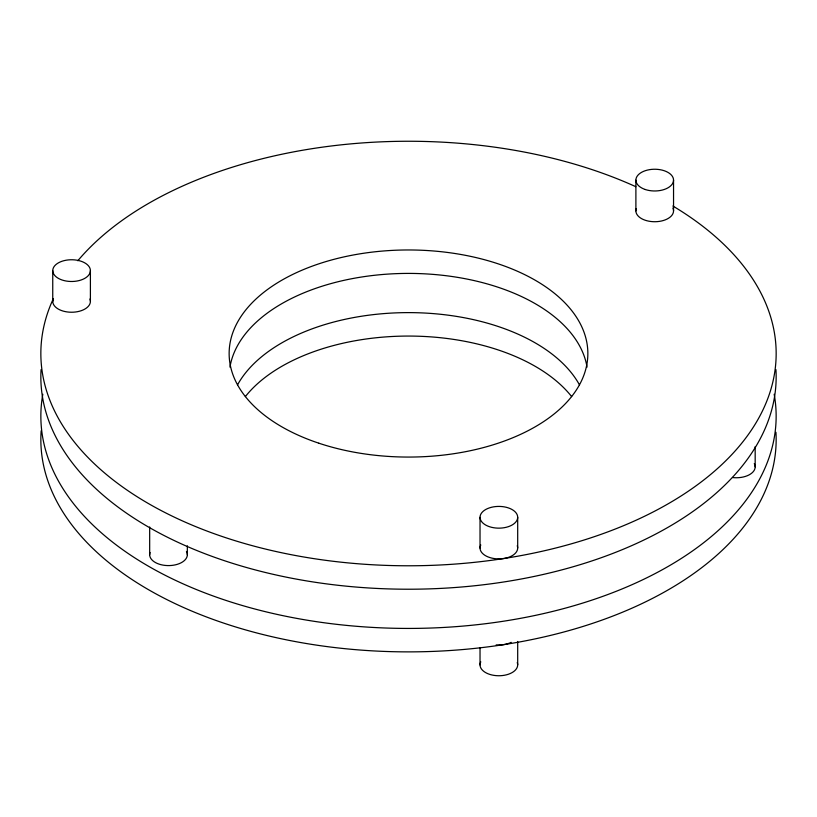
<?xml version="1.0" encoding="UTF-8"?>
<svg xmlns="http://www.w3.org/2000/svg" width="817" height="817" viewBox="0 0 817 817"><rect width="100%" height="100%" fill="white"/><g stroke="black" fill="none" stroke-linecap="round" stroke-linejoin="round"><path stroke-width="1.23" d="M755.174 446.593L755.174 466.834M673.545 180.057L673.545 210.806M635.892 180.159L635.892 210.909M517.692 517.284A18.832 10.876 0 0 1 489.444 526.699A18.832 10.876 0 0 1 489.444 507.868A18.832 10.876 0 0 1 517.692 517.284L517.692 547.972M517.692 641.457L517.692 664.824M480.028 517.335L480.028 548.084M480.028 647.707L480.028 664.926M187.338 545.817L187.338 554.672M149.674 526.955L149.674 554.774M90.401 270.621A18.832 10.876 0 0 1 62.163 280.037A18.832 10.876 0 0 1 62.163 261.205A18.832 10.876 0 0 1 90.401 270.621L90.401 301.32M52.748 270.672L52.748 301.422M511.187 642.346A18.832 10.876 0 0 1 496.174 644.889M517.253 662.567A18.832 10.876 0 0 1 498.186 675.741A18.832 10.876 0 0 1 480.794 661.811M89.952 298.991A18.832 10.876 0 0 1 71.191 312.237A18.832 10.876 0 0 1 53.391 298.552A367.65 212.257 0 0 0 500.596 559.012A367.65 212.257 0 0 0 672.881 206.017M77.809 260.756A367.65 212.257 0 0 1 635.83 186.695M517.253 545.715A18.832 10.876 0 0 1 498.186 558.889A18.832 10.876 0 0 1 480.794 544.97M672.902 208.029A18.832 10.876 0 0 1 655.183 221.724A18.832 10.876 0 0 1 636.31 208.56M775.936 432.295A367.65 212.257 0 0 1 407.183 651.874A367.65 212.257 0 0 1 41.167 430.784M245.355 396.592A179.352 103.545 0 0 1 408.5 336.063A179.352 103.545 0 0 1 571.645 396.592M774.179 394.243A367.65 212.257 0 0 1 408.5 628.426A367.65 212.257 0 0 1 42.821 394.243M237.481 384.97A179.352 103.545 0 0 1 408.5 312.615A179.352 103.545 0 0 1 579.519 384.97M775.936 369.641A367.65 212.257 0 0 1 408.5 589.22A367.65 212.257 0 0 1 41.064 369.641M229.955 367.119A179.352 103.545 0 0 1 408.5 273.409A179.352 103.545 0 0 1 587.045 367.119M754.285 463.586A18.832 10.876 0 0 1 732.481 477.526M186.45 551.424A18.832 10.876 0 0 1 169.466 565.578A18.832 10.876 0 0 1 150.073 552.496M645.307 189.524A18.832 10.876 0 0 0 673.545 180.108A18.832 10.876 0 0 0 645.307 170.692A18.832 10.876 0 0 0 645.307 189.524M318.824 443.192A179.352 103.545 0 0 0 587.852 353.516A179.352 103.545 0 0 0 318.824 263.84A179.352 103.545 0 0 0 318.824 443.192"/></g></svg>
